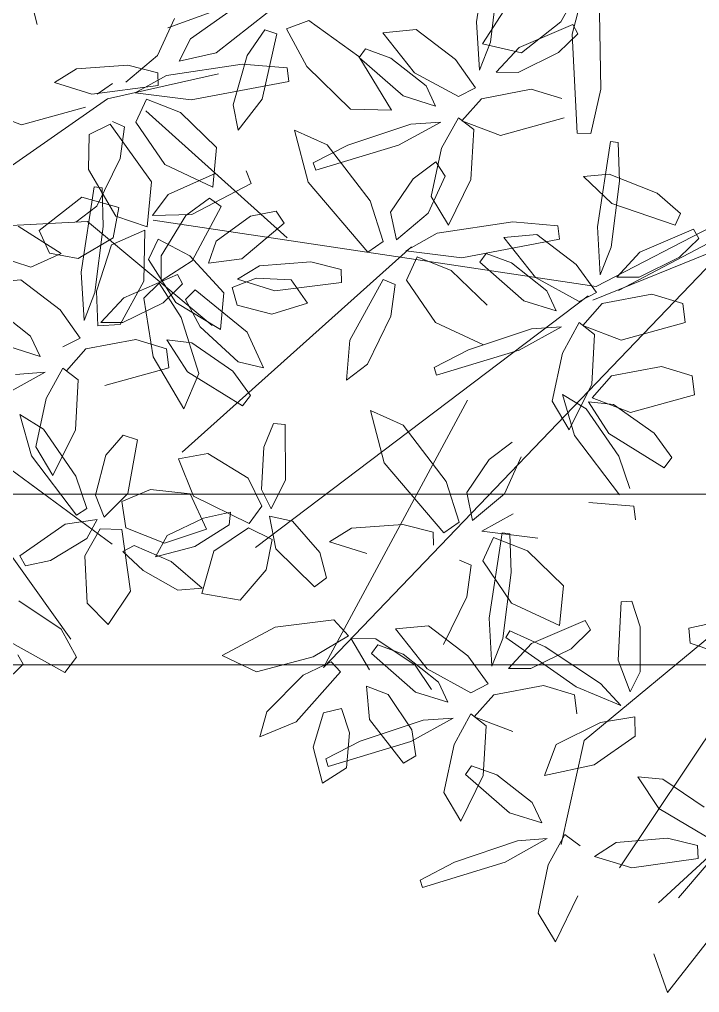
# Model space of a CAD drawing. Header units: millimetres. Extents: x 4980 to 19099, y 3891 to 5773.
# Drawn here: x 5674.96 to 5694.87, y 4160.49 to 4188.99 of the extents above; entities that cross this region are included whole.
import ezdxf

# ---------------------------------------------------------------- set-up
doc = ezdxf.new("R2010")
doc.units = ezdxf.units.MM
for name, color, linetype, lineweight in [('no3_ahşap gorunus on kalın', 34, 'Continuous', 20), ('no3_ölçü tefriş', 252, 'Continuous', 0), ('PLAN YAZI', 4, 'Continuous', 9)]:
    doc.layers.add(name, color=color, linetype=linetype, lineweight=lineweight)

# ---------------------------------------------------------------- blocks, each defined once
blk = doc.blocks.new('p34')
at = {"color": 62}
for p, q in [((1704.814, -14140.908), (1704.425, -14138.414)), ((1704.165, -14139.576), (1704.416, -14141.504)), ((1703.798, -14140.247), (1704.641, -14141.55)), ((1701.191, -14142.894), (1701.216, -14140.656)), ((1701.999, -14140.989), (1701.849, -14141.266)), ((1703.572, -14141.66), (1701.999, -14140.989)), ((1703.505, -14141.82), (1702.35, -14140.915)), ((1704.738, -14142.319), (1704.814, -14140.908)), ((1709.724, -14140.847), (1708.264, -14141.905)), ((1710.381, -14141.086), (1709.724, -14140.847)), ((1701.849, -14141.266), (1702.419, -14141.813)), ((1702.024, -14141.273), (1701.881, -14144.178)), ((1706.585, -14141.125), (1705.441, -14142.009)), ((1707.558, -14141.211), (1706.585, -14141.125)), ((1706.638, -14142.385), (1707.558, -14141.211)), ((1709.787, -14142.189), (1710.381, -14141.086)), ((1710.662, -14141.231), (1711.019, -14141.112)), ((1711.104, -14143.144), (1710.662, -14141.231)), ((1711.019, -14141.112), (1711.537, -14141.86)), ((1704.641, -14141.55), (1703.505, -14141.82)), ((1704.416, -14141.504), (1704.738, -14142.319)), ((1713.196, -14141.367), (1713.529, -14142.025)), ((1702.419, -14141.813), (1703.6, -14142.39)), ((1704.252, -14142.384), (1703.572, -14141.66)), ((1708.072, -14141.68), (1707.333, -14141.958)), ((1708.258, -14141.934), (1708.072, -14141.68)), ((1711.537, -14141.86), (1711.955, -14143.309)), ((1713.529, -14142.025), (1712.444, -14141.783)), ((1705.441, -14142.009), (1704.853, -14142.838)), ((1707.333, -14141.958), (1706.304, -14142.776)), ((1706.976, -14143.065), (1708.258, -14141.934)), ((1708.264, -14141.905), (1707.316, -14143.481)), ((1714.154, -14142.358), (1715.034, -14142.128)), ((1715.034, -14142.128), (1716.539, -14142.232)), ((1703.6, -14142.39), (1704.252, -14142.384)), ((1705.357, -14143.093), (1706.638, -14142.385)), ((1708.521, -14143.442), (1709.787, -14142.189)), ((1714.144, -14142.735), (1714.154, -14142.358)), ((1716.539, -14142.232), (1717.184, -14142.627)), ((1716.093, -14142.974), (1714.144, -14142.735)), ((1717.184, -14142.627), (1716.093, -14142.974)), ((1701.483, -14144.185), (1701.191, -14142.894)), ((1702.327, -14143.162), (1703.225, -14142.886)), ((1703.225, -14142.886), (1704.686, -14143.158)), ((1704.853, -14142.838), (1705.357, -14143.093)), ((1706.304, -14142.776), (1706.029, -14143.368)), ((1704.686, -14143.158), (1705.258, -14143.797)), ((1711.805, -14144.05), (1711.104, -14143.144)), ((1711.955, -14143.309), (1711.805, -14144.05)), ((1707.316, -14143.481), (1708.521, -14143.442)), ((1704.134, -14144.232), (1702.259, -14143.724)), ((1705.258, -14143.797), (1704.134, -14144.232)), ((1705.361, -14143.714), (1704.913, -14144.06)), ((1705.856, -14144.602), (1705.361, -14143.714)), ((1708.601, -14144.497), (1706.753, -14143.894)), ((1714.353, -14145.55), (1715.553, -14143.855)), ((1715.553, -14143.855), (1716.176, -14144.156)), ((1701.881, -14144.178), (1701.483, -14144.185)), ((1704.913, -14144.06), (1705.002, -14145.52)), ((1709.204, -14144.484), (1710.162, -14144.053)), ((1710.162, -14144.053), (1709.771, -14145.583)), ((1716.176, -14144.156), (1716.196, -14145.183)), ((1700.684, -14144.451), (1700.653, -14145.588)), ((1700.912, -14144.426), (1700.684, -14144.451)), ((1701.302, -14146.92), (1700.912, -14144.426)), ((1709.615, -14145.014), (1708.601, -14144.497)), ((1709.539, -14145.231), (1709.615, -14145.014)), ((1711.431, -14145.614), (1711.577, -14145.243)), ((1712.488, -14145.313), (1713.866, -14145.927)), ((1716.196, -14145.183), (1715.404, -14146.554)), ((1699.554, -14145.948), (1700.951, -14145.379)), ((1700.653, -14145.588), (1700.904, -14147.516)), ((1701.704, -14145.45), (1700.877, -14146.242)), ((1700.951, -14145.379), (1701.704, -14145.45)), ((1714.482, -14146.871), (1714.353, -14145.55)), ((1713.178, -14146.512), (1711.431, -14145.614)), ((1698.865, -14146.541), (1699.554, -14145.948)), ((1713.866, -14145.927), (1714.33, -14146.537)), ((1715.316, -14146.301), (1716.398, -14145.989)), ((1716.398, -14145.989), (1717.651, -14146.962)), ((1700.877, -14146.242), (1699.022, -14146.884)), ((1715.481, -14147.184), (1715.316, -14146.301)), ((1667.195, -14146.953), (1667.421, -14146.6)), ((1667.421, -14146.6), (1668.178, -14146.749)), ((1699.022, -14146.884), (1698.865, -14146.541)), ((1714.33, -14146.537), (1713.178, -14146.512)), ((1715.404, -14146.554), (1714.482, -14146.871)), ((1668.436, -14147.994), (1667.195, -14146.953)), ((1698.487, -14147.001), (1698.337, -14147.278)), ((1700.06, -14147.672), (1698.487, -14147.001)), ((1701.226, -14148.331), (1701.302, -14146.92)), ((1714.592, -14148.459), (1714.557, -14146.969)), ((1714.557, -14146.969), (1715.527, -14147.391)), ((1717.651, -14146.962), (1717.346, -14147.63)), ((1698.337, -14147.278), (1698.907, -14147.825)), ((1713.239, -14147.728), (1714.163, -14147.235)), ((1714.163, -14147.235), (1714.447, -14147.826)), ((1716.513, -14147.792), (1715.481, -14147.184)), ((1715.527, -14147.391), (1715.976, -14148.744)), ((1698.907, -14147.825), (1700.088, -14148.402)), ((1700.74, -14148.396), (1700.06, -14147.672)), ((1712.252, -14148.813), (1713.239, -14147.728)), ((1714.447, -14147.826), (1713.655, -14149.089)), ((1717.346, -14147.63), (1716.513, -14147.792)), ((1669.41, -14148.12), (1668.436, -14147.994)), ((1711.2, -14148.02), (1711.845, -14148.414)), ((1666.521, -14149.301), (1666.997, -14148.615)), ((1666.997, -14148.615), (1668.023, -14148.565)), ((1668.023, -14148.565), (1668.726, -14148.827)), ((1715.292, -14149.728), (1714.592, -14148.459)), ((1668.289, -14150.142), (1669.805, -14148.893)), ((1668.726, -14148.827), (1668.579, -14149.346)), ((1669.805, -14148.893), (1670.088, -14149.173)), ((1698.814, -14149.174), (1699.713, -14148.898)), ((1712.346, -14149.882), (1712.252, -14148.813)), ((1715.976, -14148.744), (1715.944, -14149.764)), ((1667.564, -14149.618), (1666.521, -14149.301)), ((1670.088, -14149.173), (1669.663, -14149.982)), ((1698.747, -14149.736), (1698.814, -14149.174)), ((1713.655, -14149.089), (1712.346, -14149.882)), ((1668.579, -14149.346), (1667.564, -14149.618)), ((1669.711, -14151.349), (1670.216, -14149.706)), ((1715.944, -14149.764), (1715.292, -14149.728)), ((1667.812, -14151.191), (1668.289, -14150.142)), ((1669.663, -14149.982), (1668.556, -14151.005)), ((1670.652, -14150.619), (1671.551, -14150.344)), ((1713.193, -14150.27), (1713.925, -14150.182)), ((1713.925, -14150.182), (1713.326, -14151.119)), ((1670.584, -14151.181), (1670.652, -14150.619)), ((1668.556, -14151.005), (1667.812, -14151.191)), ((1671.041, -14150.851), (1670.154, -14152.377)), ((1672.459, -14151.69), (1670.584, -14151.181)), ((1675.078, -14151.351), (1674.204, -14151.291)), ((1674.204, -14151.291), (1675.445, -14151.967)), ((1670.154, -14152.377), (1669.711, -14151.349)), ((1674.487, -14153.473), (1674.182, -14152.059)), ((1674.267, -14152.955), (1674.958, -14152.529)), ((1674.958, -14152.529), (1674.615, -14153.736)), ((1673.32, -14154.338), (1674.267, -14152.955)), ((1673.327, -14152.977), (1673.991, -14154.313)), ((1671.517, -14153.284), (1671.935, -14153.146)), ((1671.803, -14154.85), (1671.517, -14153.284)), ((1671.935, -14153.146), (1672.437, -14153.723)), ((1673.991, -14154.313), (1674.487, -14153.473)), ((1672.437, -14153.723), (1672.747, -14154.9)), ((1674.615, -14153.736), (1673.303, -14155.478)), ((1673.002, -14155.287), (1673.32, -14154.338)), ((1669.507, -14155.911), (1669.974, -14154.874)), ((1669.974, -14154.874), (1671.14, -14154.741)), ((1671.14, -14154.741), (1671.974, -14155.085)), ((1672.494, -14155.54), (1671.803, -14154.85)), ((1672.747, -14154.9), (1672.494, -14155.54)), ((1671.974, -14155.085), (1671.863, -14155.856)), ((1673.303, -14155.478), (1673.002, -14155.287)), ((1671.863, -14155.856), (1670.734, -14156.315)), ((1673.012, -14156.164), (1672.7, -14155.611)), ((1672.7, -14155.611), (1673.642, -14155.743)), ((1673.642, -14155.743), (1674.972, -14156.661)), ((1670.734, -14156.315), (1669.507, -14155.911)), ((1671.733, -14157.713), (1671.985, -14155.906)), ((1671.985, -14155.906), (1672.615, -14155.885)), ((1672.615, -14155.885), (1673.065, -14156.674)), ((1671.624, -14156.377), (1670.539, -14156.848)), ((1671.953, -14156.552), (1671.624, -14156.377)), ((1674.072, -14156.809), (1673.012, -14156.164)), ((1671.362, -14157.106), (1671.953, -14156.552)), ((1673.065, -14156.674), (1673.005, -14158.062)), ((1674.972, -14156.661), (1674.811, -14156.956)), ((1670.539, -14156.848), (1669.638, -14157.633)), ((1674.811, -14156.956), (1674.072, -14156.809)), ((1670.347, -14157.695), (1671.362, -14157.106)), ((1669.638, -14157.633), (1670.347, -14157.695)), ((1672.396, -14158.685), (1671.733, -14157.713)), ((1673.005, -14158.062), (1672.396, -14158.685)), ((1673.771, -14158.816), (1675.003, -14157.987)), ((1673.323, -14159.642), (1673.771, -14158.816)), ((1675.363, -14159.139), (1673.668, -14160.09)), ((1675.038, -14159.565), (1674.888, -14159.842)), ((1673.668, -14160.09), (1673.323, -14159.642)), ((1674.888, -14159.842), (1675.458, -14160.39))]:
    blk.add_line(p, q, dxfattribs=at)
at = {"color": 44}
for p, q in [((1706.176, -14138.29), (1713.856, -14141.038)), ((1677.216, -14146.653), (1672.35, -14143.293)), ((1710.391, -14147.209), (1714.509, -14143.47)), ((1692.508, -14144.125), (1701.348, -14148.674)), ((1700.697, -14148.791), (1692.412, -14144.474)), ((1683.379, -14145.161), (1673.489, -14159.11)), ((1701.348, -14148.674), (1714.309, -14146.676)), ((1672.948, -14146.882), (1669.312, -14149.94)), ((1678.323, -14147.141), (1672.948, -14146.882)), ((1701.444, -14149.067), (1697.468, -14147.471)), ((1709.373, -14159.799), (1697.468, -14147.471)), ((1706.751, -14147.489), (1713.483, -14153.476)), ((1701.586, -14148.938), (1711.355, -14156.272)), ((1678.77, -14151.506), (1672.265, -14156.333)), ((1691.075, -14151.353), (1700.732, -14165.701)), ((1705.13, -14151.986), (1709.373, -14159.799)), ((1697.633, -14158.576), (1701.75, -14161.968)), ((1701.75, -14161.968), (1702.441, -14165.013)), ((1694.975, -14162.502), (1699.595, -14166.733))]:
    blk.add_line(p, q, dxfattribs=at)
at = {"color": 66}
blk.add_line((1674.787, -14139.573), (1674.396, -14141.103), dxfattribs=at)
at = {"color": 64}
for p, q in [((1701.596, -14139.676), (1702.024, -14141.273)), ((1702.35, -14140.915), (1701.826, -14139.985)), ((1712.444, -14141.783), (1710.947, -14140.612)), ((1711.999, -14140.532), (1713.196, -14141.367)), ((1670.379, -14140.941), (1670.877, -14142.023)), ((1670.877, -14142.023), (1671.814, -14142.803)), ((1667.041, -14142.803), (1667.087, -14142.407)), ((1667.087, -14142.407), (1668.406, -14142.289)), ((1668.406, -14142.289), (1670.62, -14142.611)), ((1672.35, -14143.293), (1669.101, -14142.57)), ((1670.62, -14142.611), (1671.541, -14143.118)), ((1669.901, -14143.33), (1667.041, -14142.803)), ((1672.654, -14143.156), (1672.205, -14142.847)), ((1671.541, -14143.118), (1669.901, -14143.33)), ((1670.213, -14143.7), (1671.205, -14143.304)), ((1671.205, -14143.304), (1671.52, -14143.981)), ((1674.868, -14144.038), (1672.993, -14143.53)), ((1675.992, -14143.603), (1674.868, -14144.038)), ((1669.162, -14144.725), (1670.213, -14143.7)), ((1671.52, -14143.981), (1670.683, -14145.224)), ((1672.203, -14143.96), (1671.858, -14144.112)), ((1671.858, -14144.112), (1671.99, -14145.039)), ((1669.279, -14145.887), (1669.162, -14144.725)), ((1670.683, -14145.224), (1669.279, -14145.887)), ((1671.99, -14145.039), (1672.675, -14146.436)), ((1672.75, -14145.871), (1672.521, -14145.896)), ((1673.139, -14148.365), (1672.75, -14145.871)), ((1672.521, -14145.896), (1672.49, -14147.033)), ((1669.034, -14146.453), (1669.379, -14146.214)), ((1669.889, -14148.048), (1669.034, -14146.453)), ((1669.379, -14146.214), (1670.068, -14146.713)), ((1672.675, -14146.436), (1673.293, -14146.902)), ((1670.068, -14146.713), (1670.801, -14147.891)), ((1668.178, -14146.749), (1669.183, -14147.476)), ((1674.984, -14147.01), (1673.725, -14147.811)), ((1672.49, -14147.033), (1672.742, -14148.961)), ((1669.183, -14147.476), (1669.41, -14148.12)), ((1673.725, -14147.811), (1674.614, -14148.215)), ((1674.614, -14148.215), (1675.987, -14147.762)), ((1670.8, -14148.625), (1669.889, -14148.048)), ((1670.801, -14147.891), (1670.8, -14148.625)), ((1670.324, -14148.446), (1670.175, -14148.723)), ((1671.898, -14149.117), (1670.324, -14148.446)), ((1673.063, -14149.776), (1673.139, -14148.365)), ((1670.175, -14148.723), (1670.744, -14149.27)), ((1670.216, -14149.706), (1670.864, -14148.697)), ((1670.864, -14148.697), (1671.313, -14149.137)), ((1674.911, -14148.582), (1673.766, -14149.466)), ((1675.883, -14148.668), (1674.911, -14148.582)), ((1672.742, -14148.961), (1673.063, -14149.776)), ((1670.744, -14149.27), (1671.925, -14149.847)), ((1671.313, -14149.137), (1671.041, -14150.851)), ((1672.577, -14149.841), (1671.898, -14149.117)), ((1673.766, -14149.466), (1673.178, -14150.295)), ((1675.658, -14149.415), (1674.63, -14150.233)), ((1671.925, -14149.847), (1672.577, -14149.841)), ((1671.551, -14150.344), (1673.011, -14150.615)), ((1673.178, -14150.295), (1673.683, -14150.55)), ((1674.63, -14150.233), (1674.355, -14150.825)), ((1673.011, -14150.615), (1673.583, -14151.255)), ((1674.355, -14150.825), (1675.301, -14150.522)), ((1673.687, -14151.171), (1673.239, -14151.517)), ((1674.182, -14152.059), (1673.687, -14151.171)), ((1673.239, -14151.517), (1673.327, -14152.977))]:
    blk.add_line(p, q, dxfattribs=at)
at = {"color": 60}
for p, q in [((1706.029, -14143.368), (1706.976, -14143.065)), ((1706.753, -14143.894), (1705.879, -14143.834)), ((1705.879, -14143.834), (1707.12, -14144.51)), ((1706.162, -14146.015), (1705.856, -14144.602)), ((1707.12, -14144.51), (1709.539, -14145.231)), ((1707.957, -14146.133), (1709.204, -14144.484)), ((1706.024, -14144.997), (1705.754, -14145.421)), ((1706.691, -14145.497), (1706.024, -14144.997)), ((1705.002, -14145.52), (1705.666, -14146.856)), ((1705.754, -14145.421), (1706.253, -14146.503)), ((1707.355, -14146.465), (1706.691, -14145.497)), ((1709.771, -14145.583), (1708.029, -14147.636)), ((1705.666, -14146.856), (1706.162, -14146.015)), ((1707.58, -14147.327), (1707.957, -14146.133)), ((1706.253, -14146.503), (1707.19, -14147.283)), ((1707.19, -14147.283), (1707.355, -14146.465)), ((1702.417, -14147.283), (1702.462, -14146.887)), ((1702.462, -14146.887), (1703.781, -14146.769)), ((1703.781, -14146.769), (1705.996, -14147.091)), ((1703.073, -14147.137), (1701.929, -14148.021)), ((1705.277, -14147.81), (1702.417, -14147.283)), ((1704.046, -14147.223), (1703.073, -14147.137)), ((1703.125, -14148.397), (1704.046, -14147.223)), ((1705.996, -14147.091), (1706.916, -14147.598)), ((1700.904, -14147.516), (1701.226, -14148.331)), ((1706.916, -14147.598), (1705.277, -14147.81)), ((1708.029, -14147.636), (1707.58, -14147.327)), ((1704.56, -14147.691), (1703.821, -14147.97)), ((1704.746, -14147.946), (1704.56, -14147.691)), ((1705.589, -14148.18), (1706.58, -14147.784)), ((1706.58, -14147.784), (1706.895, -14148.461)), ((1701.929, -14148.021), (1701.341, -14148.85)), ((1703.821, -14147.97), (1702.792, -14148.788)), ((1703.463, -14149.077), (1704.746, -14147.946)), ((1708.805, -14148.523), (1708.815, -14148.146)), ((1708.815, -14148.146), (1709.695, -14147.916)), ((1709.695, -14147.916), (1711.2, -14148.02)), ((1700.088, -14148.402), (1700.74, -14148.396)), ((1701.845, -14149.105), (1703.125, -14148.397)), ((1704.538, -14149.205), (1705.589, -14148.18)), ((1707.578, -14148.44), (1707.233, -14148.592)), ((1708.563, -14150.21), (1707.578, -14148.44)), ((1711.845, -14148.414), (1710.754, -14148.762)), ((1706.895, -14148.461), (1706.058, -14149.704)), ((1707.233, -14148.592), (1707.365, -14149.519)), ((1710.754, -14148.762), (1708.805, -14148.523)), ((1699.713, -14148.898), (1701.173, -14149.17)), ((1701.341, -14148.85), (1701.845, -14149.105)), ((1702.792, -14148.788), (1702.517, -14149.379)), ((1701.173, -14149.17), (1701.746, -14149.809)), ((1702.517, -14149.379), (1703.463, -14149.077)), ((1707.365, -14149.519), (1708.05, -14150.916)), ((1700.622, -14150.244), (1698.747, -14149.736)), ((1701.746, -14149.809), (1700.622, -14150.244)), ((1701.849, -14149.726), (1701.401, -14150.072)), ((1702.344, -14150.614), (1701.849, -14149.726)), ((1703.241, -14149.906), (1702.367, -14149.846)), ((1702.367, -14149.846), (1703.608, -14150.522)), ((1706.058, -14149.704), (1704.654, -14150.367)), ((1701.401, -14150.072), (1701.49, -14151.532)), ((1705.089, -14150.509), (1703.241, -14149.906)), ((1708.668, -14151.382), (1708.563, -14150.21)), ((1711.999, -14151.109), (1713.193, -14150.27)), ((1702.65, -14152.027), (1702.344, -14150.614)), ((1703.608, -14150.522), (1706.027, -14151.243)), ((1706.103, -14151.026), (1705.089, -14150.509)), ((1698.549, -14151.294), (1699.447, -14151.018)), ((1699.447, -14151.018), (1700.908, -14151.29)), ((1708.05, -14150.916), (1708.668, -14151.382)), ((1698.481, -14151.856), (1698.549, -14151.294)), ((1700.908, -14151.29), (1701.48, -14151.929)), ((1706.027, -14151.243), (1706.103, -14151.026)), ((1711.483, -14151.825), (1711.999, -14151.109)), ((1713.326, -14151.119), (1711.713, -14152.124)), ((1701.49, -14151.532), (1702.154, -14152.868)), ((1700.356, -14152.364), (1698.481, -14151.856)), ((1701.653, -14152.255), (1702.343, -14151.83)), ((1702.343, -14151.83), (1702.001, -14153.036)), ((1711.713, -14152.124), (1711.483, -14151.825)), ((1699.662, -14152.97), (1700.856, -14152.131)), ((1701.48, -14151.929), (1700.356, -14152.364)), ((1700.856, -14152.131), (1701.588, -14152.043)), ((1701.588, -14152.043), (1700.989, -14152.98)), ((1702.154, -14152.868), (1702.65, -14152.027)), ((1700.706, -14153.639), (1701.653, -14152.255)), ((1707.009, -14152.71), (1707.967, -14152.279)), ((1707.967, -14152.279), (1707.576, -14153.809)), ((1705.762, -14154.36), (1707.009, -14152.71)), ((1710.462, -14154.295), (1710.471, -14152.678)), ((1710.471, -14152.678), (1710.805, -14152.645)), ((1710.805, -14152.645), (1711.1, -14153.338)), ((1699.147, -14153.686), (1699.662, -14152.97)), ((1700.989, -14152.98), (1699.377, -14153.985)), ((1702.001, -14153.036), (1700.689, -14154.778)), ((1704.496, -14153.723), (1703.829, -14153.224)), ((1711.1, -14153.338), (1711.165, -14154.578)), ((1711.557, -14154.246), (1712.737, -14153.513)), ((1712.737, -14153.513), (1713.595, -14153.665)), ((1699.377, -14153.985), (1699.147, -14153.686)), ((1700.388, -14154.588), (1700.706, -14153.639)), ((1703.559, -14153.648), (1704.058, -14154.729)), ((1705.16, -14154.691), (1704.496, -14153.723)), ((1707.576, -14153.809), (1705.834, -14155.863)), ((1713.595, -14153.665), (1713.165, -14154.761)), ((1705.385, -14155.554), (1705.762, -14154.36)), ((1710.884, -14155.147), (1710.462, -14154.295)), ((1711.159, -14155.063), (1711.557, -14154.246)), ((1704.995, -14155.51), (1705.16, -14154.691)), ((1711.165, -14154.578), (1710.884, -14155.147)), ((1700.267, -14155.113), (1701.586, -14154.995)), ((1704.058, -14154.729), (1704.995, -14155.51)), ((1713.165, -14154.761), (1711.531, -14155.571)), ((1700.222, -14155.509), (1700.267, -14155.113)), ((1711.531, -14155.571), (1711.159, -14155.063)), ((1712.873, -14155.409), (1712.082, -14155.234)), ((1712.082, -14155.234), (1712.124, -14155.604)), ((1703.801, -14155.317), (1704.721, -14155.824)), ((1705.834, -14155.863), (1705.385, -14155.554)), ((1709.472, -14156.428), (1710.27, -14155.508)), ((1710.27, -14155.508), (1710.941, -14155.357)), ((1710.941, -14155.357), (1710.761, -14156.317)), ((1713.932, -14155.916), (1712.873, -14155.409)), ((1704.721, -14155.824), (1703.082, -14156.036)), ((1706.142, -14156.222), (1706.152, -14155.845)), ((1706.152, -14155.845), (1707.032, -14155.615)), ((1707.032, -14155.615), (1708.537, -14155.719)), ((1708.537, -14155.719), (1709.181, -14156.114)), ((1710.859, -14156.043), (1711.558, -14155.7)), ((1711.558, -14155.7), (1712.573, -14156.374)), ((1712.124, -14155.604), (1713.123, -14156.235)), ((1703.393, -14156.407), (1704.385, -14156.011)), ((1703.903, -14155.9), (1703.872, -14157.037)), ((1704.132, -14155.875), (1703.903, -14155.9)), ((1704.521, -14158.369), (1704.132, -14155.875)), ((1704.385, -14156.011), (1704.7, -14156.687)), ((1709.181, -14156.114), (1708.091, -14156.462)), ((1711.044, -14156.925), (1710.859, -14156.043)), ((1714.279, -14156.537), (1713.932, -14155.916)), ((1702.343, -14157.431), (1703.393, -14156.407)), ((1709.279, -14157.167), (1709.472, -14156.428)), ((1710.761, -14156.317), (1709.629, -14157.435)), ((1712.573, -14156.374), (1712.931, -14157.615)), ((1713.123, -14156.235), (1714.279, -14156.537)), ((1704.7, -14156.687), (1703.863, -14157.931)), ((1705.383, -14156.666), (1705.038, -14156.818)), ((1705.038, -14156.818), (1705.17, -14157.745)), ((1711.811, -14157.814), (1711.044, -14156.925)), ((1703.872, -14157.037), (1704.123, -14158.966)), ((1709.629, -14157.435), (1709.279, -14157.167)), ((1702.459, -14158.593), (1702.343, -14157.431)), ((1705.17, -14157.745), (1705.855, -14159.142)), ((1712.931, -14157.615), (1711.811, -14157.814)), ((1700.339, -14157.894), (1700.101, -14158.647)), ((1700.654, -14157.905), (1700.339, -14157.894)), ((1700.751, -14159.613), (1700.654, -14157.905)), ((1703.863, -14157.931), (1702.459, -14158.593)), ((1697.115, -14158.356), (1698.671, -14158.692)), ((1704.445, -14159.781), (1704.521, -14158.369)), ((1708.64, -14158.871), (1709.062, -14158.404)), ((1709.062, -14158.404), (1710.786, -14158.609)), ((1698.671, -14158.692), (1698.638, -14159.132)), ((1700.101, -14158.647), (1700.109, -14159.962)), ((1701.706, -14158.45), (1701.556, -14158.727)), ((1703.279, -14159.121), (1701.706, -14158.45)), ((1706.292, -14158.586), (1705.148, -14159.47)), ((1707.265, -14158.672), (1706.292, -14158.586)), ((1706.344, -14159.846), (1707.265, -14158.672)), ((1710.786, -14158.609), (1712.345, -14159.435)), ((1701.556, -14158.727), (1702.126, -14159.275)), ((1701.976, -14160.392), (1704.038, -14158.935)), ((1703.914, -14158.742), (1702.881, -14159.219)), ((1704.038, -14158.935), (1703.914, -14158.742)), ((1704.123, -14158.966), (1704.445, -14159.781)), ((1706.689, -14159.744), (1707.838, -14158.965)), ((1707.838, -14158.965), (1708.571, -14158.937)), ((1708.571, -14158.937), (1708.031, -14159.871)), ((1709.675, -14159.479), (1708.64, -14158.871)), ((1698.638, -14159.132), (1697.913, -14159.374)), ((1702.881, -14159.219), (1701.265, -14160.3)), ((1702.126, -14159.275), (1703.307, -14159.852)), ((1703.959, -14159.845), (1703.279, -14159.121)), ((1707.779, -14159.141), (1707.04, -14159.42)), ((1707.965, -14159.395), (1707.779, -14159.141)), ((1705.148, -14159.47), (1704.56, -14160.299)), ((1707.04, -14159.42), (1706.011, -14160.238)), ((1706.683, -14160.527), (1707.965, -14159.395)), ((1711.336, -14159.918), (1709.675, -14159.479)), ((1712.345, -14159.435), (1711.336, -14159.918)), ((1700.404, -14160.543), (1700.751, -14159.613)), ((1703.307, -14159.852), (1703.959, -14159.845)), ((1705.064, -14160.555), (1706.344, -14159.846)), ((1706.218, -14160.453), (1706.689, -14159.744)), ((1708.878, -14159.921), (1709.147, -14159.628)), ((1709.147, -14159.628), (1709.972, -14160.02)), ((1700.109, -14159.962), (1700.404, -14160.543)), ((1710.186, -14161.387), (1708.878, -14159.921)), ((1709.972, -14160.02), (1711.038, -14161.087)), ((1701.265, -14160.3), (1700.677, -14160.95)), ((1700.677, -14160.95), (1701.976, -14160.392)), ((1702.033, -14160.623), (1702.932, -14160.348)), ((1702.932, -14160.348), (1704.392, -14160.62)), ((1704.56, -14160.299), (1705.064, -14160.555)), ((1706.011, -14160.238), (1705.736, -14160.829)), ((1707.487, -14160.599), (1708.121, -14160.346)), ((1708.121, -14160.346), (1708.034, -14161.325)), ((1701.966, -14161.185), (1702.033, -14160.623)), ((1704.392, -14160.62), (1704.965, -14161.259)), ((1705.736, -14160.829), (1706.683, -14160.527)), ((1706.8, -14161.632), (1707.487, -14160.599)), ((1700.264, -14161.283), (1700.259, -14161.848)), ((1701.267, -14161.442), (1700.264, -14161.283)), ((1704.965, -14161.259), (1703.841, -14161.694)), ((1705.068, -14161.176), (1704.62, -14161.521)), ((1705.563, -14162.063), (1705.068, -14161.176)), ((1708.62, -14161.715), (1708.855, -14161.002)), ((1708.855, -14161.002), (1709.379, -14161.129)), ((1709.379, -14161.129), (1709.69, -14162.132)), ((1711.038, -14161.087), (1711.252, -14161.823)), ((1702.568, -14162.075), (1701.267, -14161.442)), ((1704.62, -14161.521), (1704.709, -14162.982)), ((1706.46, -14161.356), (1705.586, -14161.295)), ((1705.586, -14161.295), (1706.827, -14161.971)), ((1708.308, -14161.958), (1706.46, -14161.356)), ((1708.034, -14161.325), (1707.042, -14162.606)), ((1711.252, -14161.823), (1710.186, -14161.387)), ((1700.259, -14161.848), (1701.462, -14162.681)), ((1706.681, -14162.394), (1706.8, -14161.632)), ((1708.711, -14162.738), (1708.62, -14161.715)), ((1702.922, -14162.985), (1702.568, -14162.075)), ((1705.869, -14163.477), (1705.563, -14162.063)), ((1706.827, -14161.971), (1709.246, -14162.693)), ((1709.322, -14162.475), (1708.308, -14161.958)), ((1709.69, -14162.132), (1709.416, -14163.187)), ((1707.042, -14162.606), (1706.681, -14162.394)), ((1701.462, -14162.681), (1702.922, -14162.985)), ((1705.05, -14162.692), (1704.309, -14162.966)), ((1705.235, -14162.947), (1705.05, -14162.692)), ((1709.246, -14162.693), (1709.322, -14162.475)), ((1704.309, -14162.966), (1703.277, -14163.779)), ((1703.946, -14164.072), (1705.235, -14162.947)), ((1704.709, -14162.982), (1705.373, -14164.318)), ((1709.416, -14163.187), (1708.711, -14162.738)), ((1698.249, -14163.933), (1699.455, -14163.111)), ((1699.455, -14163.111), (1700.188, -14163.033)), ((1700.188, -14163.033), (1699.577, -14163.962)), ((1705.373, -14164.318), (1705.869, -14163.477)), ((1703.277, -14163.779), (1702.998, -14164.369)), ((1699.577, -14163.962), (1697.95, -14164.944)), ((1702.998, -14164.369), (1703.946, -14164.072)), ((1698.443, -14165.054), (1699.326, -14164.837)), ((1699.326, -14164.837), (1700.829, -14164.961)), ((1700.829, -14164.961), (1701.468, -14165.365)), ((1702.329, -14164.712), (1701.879, -14165.055)), ((1702.819, -14165.602), (1702.329, -14164.712)), ((1703.719, -14164.899), (1702.845, -14164.834)), ((1702.845, -14164.834), (1704.083, -14165.517)), ((1705.565, -14165.512), (1703.719, -14164.899)), ((1698.428, -14165.431), (1698.443, -14165.054)), ((1700.373, -14165.698), (1698.428, -14165.431)), ((1701.468, -14165.365), (1700.373, -14165.698)), ((1704.083, -14165.517), (1706.499, -14166.251)), ((1706.575, -14166.034), (1705.565, -14165.512)), ((1699.012, -14166.589), (1698.192, -14165.641)), ((1703.117, -14167.017), (1702.819, -14165.602)), ((1706.499, -14166.251), (1706.575, -14166.034)), ((1701.96, -14166.516), (1702.617, -14167.856)), ((1702.617, -14167.856), (1703.117, -14167.017)), ((1698.205, -14167.912), (1699.341, -14169.358)), ((1699.341, -14169.358), (1699.733, -14168.218))]:
    blk.add_line(p, q, dxfattribs=at)

msp = doc.modelspace()

# ---------------------------------------------------------------- linework, layer by layer
at = {"layer": 'no3_ahşap gorunus on kalın', "elevation": -0.527}
msp.add_lwpolyline([(5630.168, 4205.083), (5765.39, 4205.083), (5765.375, 4170.083), (5630.152, 4170.083), (5630.168, 4205.083)], dxfattribs=at)
msp.add_lwpolyline([(5635.166, 4200.081), (5760.388, 4200.085), (5760.377, 4175.085), (5635.155, 4175.081)], close=True, dxfattribs=at)
at = {"layer": 'PLAN YAZI', "color": 154, "elevation": -0.527}
msp.add_lwpolyline([(5630.152, 4170.083), (7657.397, 4170.083)], dxfattribs=at)

# ---------------------------------------------------------------- block references
at = {"layer": 'no3_ölçü tefriş', "xscale": -1, "rotation": 0.2328300535295913}
for p in [(7292.396, 18336.634, -0.527), (7335.677, 18336.634, -0.527)]:
    msp.add_blockref('p34', p, dxfattribs=at)

doc.saveas('drawing.dxf')
